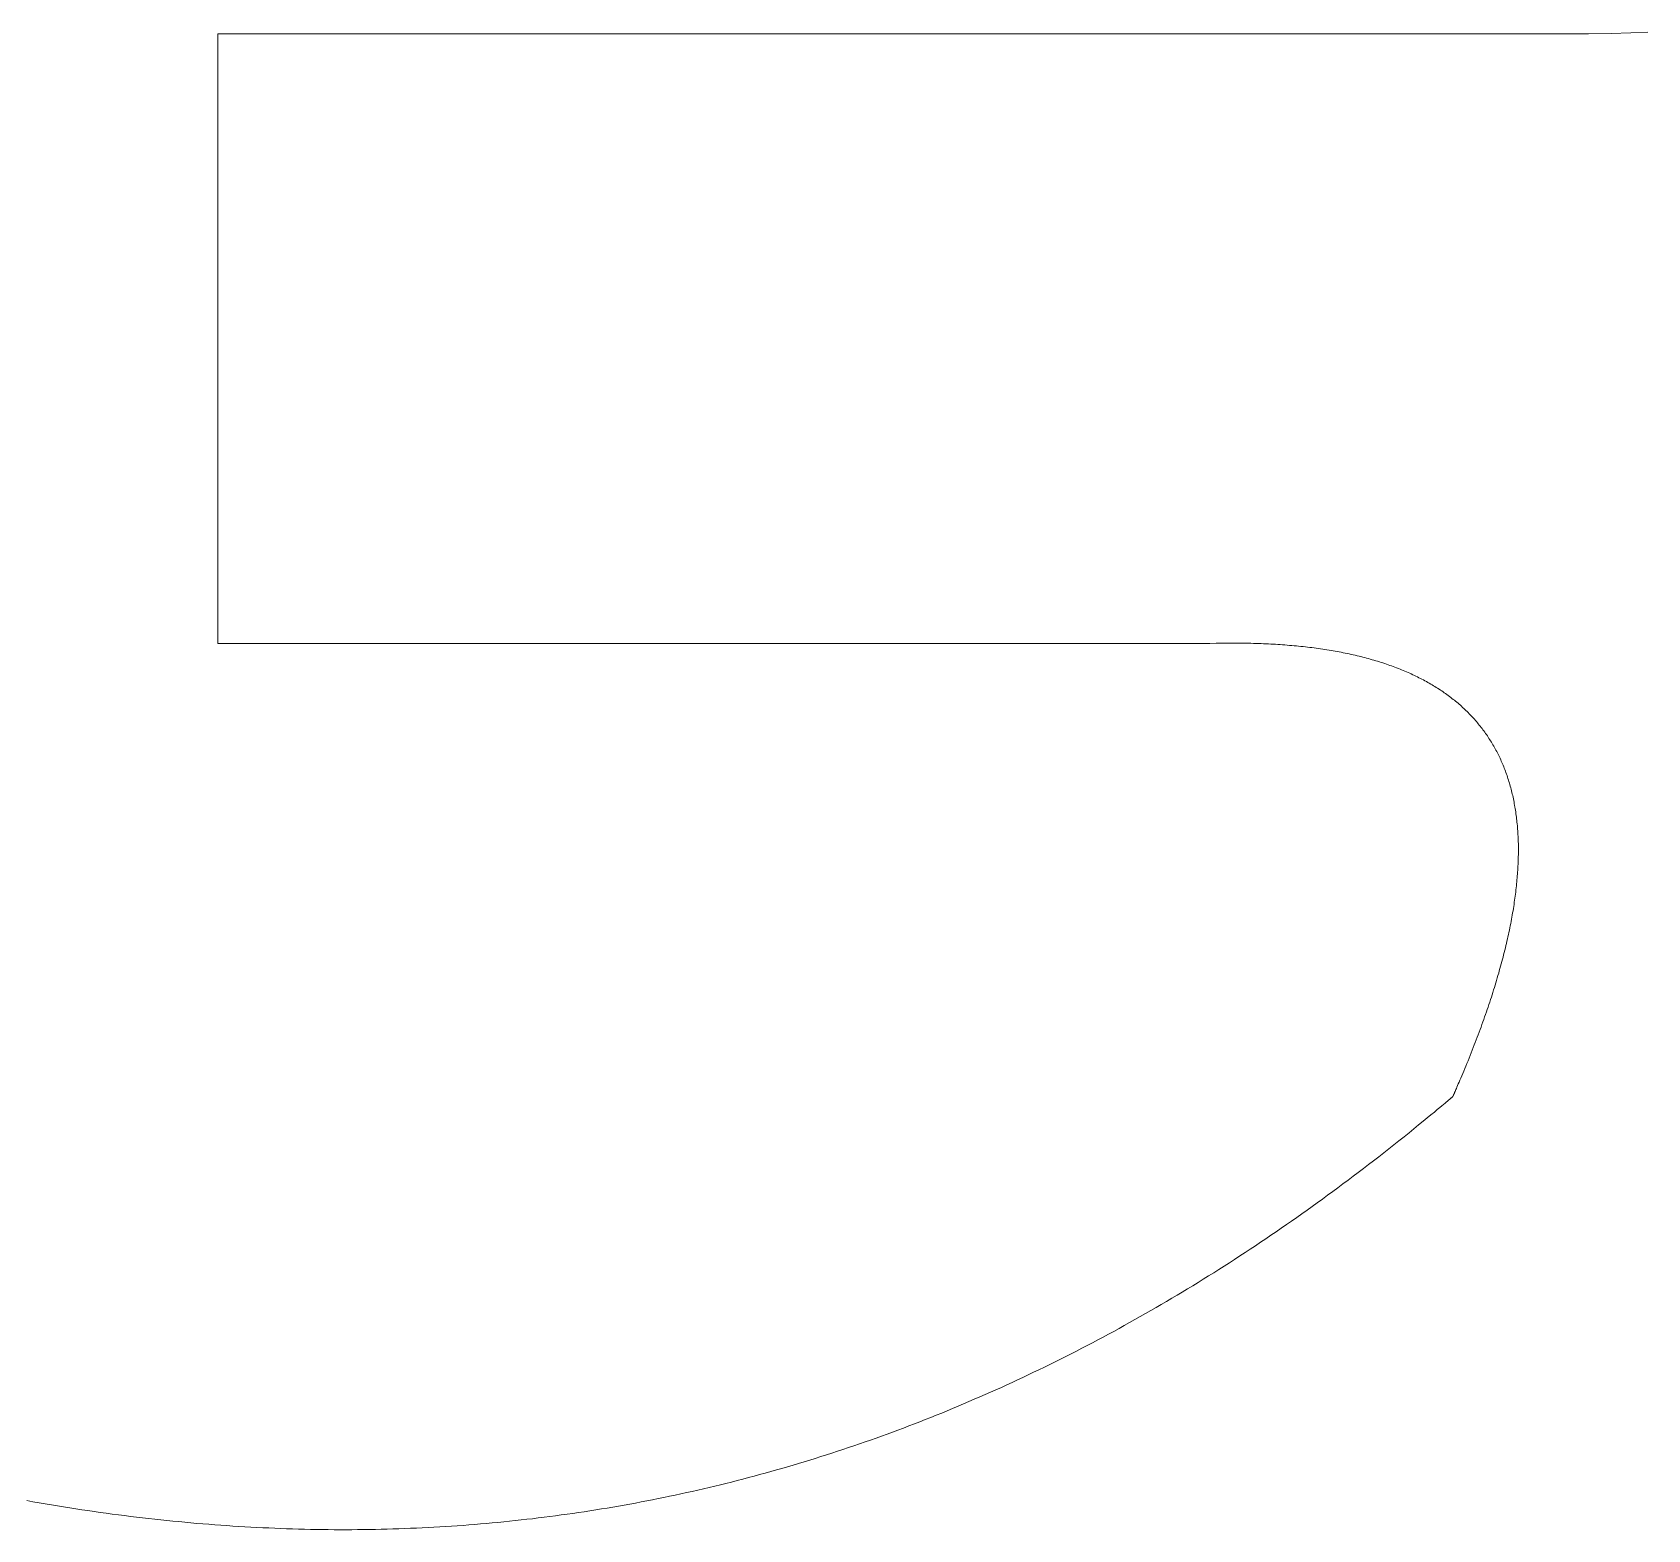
# Model space of a CAD drawing. Header units: inches. Extents: x -9.9 to 9.9, y -6.5 to 6.6.
# Drawn here: x -5.3588 to -5.0605, y -4.8721 to -4.5957 of the extents above; entities that cross this region are included whole.
import ezdxf

# ---------------------------------------------------------------- set-up
doc = ezdxf.new("R2010")
doc.units = ezdxf.units.IN
doc.header["$MEASUREMENT"] = 0
doc.layers.add('Layer 1', color=7, linetype='Continuous')

msp = doc.modelspace()

# ---------------------------------------------------------------- linework, layer by layer
at = {"layer": 'Layer 1', "color": 1, "lineweight": 9}
for points in [[(-5.07145, -4.59596), (-5.07149, -4.59596), (-5.07154, -4.59596), (-5.07159, -4.59596), (-5.07164, -4.59596), (-5.07169, -4.59596), (-5.07175, -4.59596), (-5.07181, -4.59596), (-5.07187, -4.59596), (-5.07193, -4.59596), (-5.07199, -4.59596), (-5.07206, -4.59596), (-5.07212, -4.59596), (-5.07219, -4.59596), (-5.07225, -4.59596), (-5.07233, -4.59596), (-5.0724, -4.59596), (-5.07248, -4.59596), (-5.07256, -4.59596), (-5.07264, -4.59596), (-5.07273, -4.59596), (-5.07281, -4.59596), (-5.07291, -4.59596), (-5.073, -4.59596), (-5.0731, -4.59596), (-5.0732, -4.59596), (-5.0733, -4.59596), (-5.07341, -4.59596), (-5.07352, -4.59596), (-5.07363, -4.59596), (-5.07375, -4.59596), (-5.07387, -4.59596), (-5.07399, -4.59596), (-5.07411, -4.59596), (-5.07424, -4.59596), (-5.07437, -4.59596), (-5.0745, -4.59596), (-5.07464, -4.59596), (-5.07477, -4.59596), (-5.07491, -4.59596), (-5.07506, -4.59596), (-5.07521, -4.59596), (-5.07536, -4.59596), (-5.07551, -4.59596), (-5.07566, -4.59596), (-5.07582, -4.59596), (-5.07598, -4.59596), (-5.07614, -4.59596), (-5.07631, -4.59596), (-5.07648, -4.59596), (-5.07665, -4.59596), (-5.07682, -4.59596), (-5.077, -4.59596), (-5.07718, -4.59596), (-5.07736, -4.59596), (-5.07755, -4.59596), (-5.07774, -4.59596), (-5.07793, -4.59596), (-5.07812, -4.59596), (-5.07831, -4.59596), (-5.07851, -4.59596), (-5.07871, -4.59596), (-5.07892, -4.59596), (-5.07912, -4.59596), (-5.07933, -4.59596), (-5.07954, -4.59596), (-5.07976, -4.59596), (-5.07997, -4.59596), (-5.08019, -4.59596), (-5.08041, -4.59596), (-5.08064, -4.59596), (-5.08086, -4.59596), (-5.08109, -4.59596), (-5.08132, -4.59596), (-5.08156, -4.59596), (-5.08179, -4.59596), (-5.08203, -4.59596), (-5.08227, -4.59596), (-5.08252, -4.59596), (-5.08276, -4.59596), (-5.08301, -4.59596), (-5.08326, -4.59596), (-5.08351, -4.59596), (-5.08377, -4.59596), (-5.08403, -4.59596), (-5.08429, -4.59596), (-5.08455, -4.59596), (-5.08482, -4.59596), (-5.08508, -4.59596), (-5.08535, -4.59596), (-5.08563, -4.59596), (-5.0859, -4.59596), (-5.08618, -4.59596), (-5.08646, -4.59596), (-5.08674, -4.59596), (-5.08702, -4.59596), (-5.08731, -4.59596), (-5.0876, -4.59596), (-5.08789, -4.59596), (-5.08818, -4.59596), (-5.08847, -4.59596), (-5.08877, -4.59596), (-5.08907, -4.59596), (-5.08937, -4.59596), (-5.08968, -4.59596), (-5.08998, -4.59596), (-5.09029, -4.59596), (-5.0906, -4.59596), (-5.09091, -4.59596), (-5.09123, -4.59596), (-5.09155, -4.59596), (-5.09186, -4.59596), (-5.09219, -4.59596), (-5.09251, -4.59596), (-5.09283, -4.59596), (-5.09316, -4.59596), (-5.09349, -4.59596), (-5.09382, -4.59596), (-5.09416, -4.59596), (-5.09449, -4.59596), (-5.09483, -4.59596), (-5.09517, -4.59596), (-5.09551, -4.59596), (-5.09586, -4.59596), (-5.0962, -4.59596), (-5.09655, -4.59596), (-5.0969, -4.59596), (-5.09725, -4.59596), (-5.0976, -4.59596), (-5.09796, -4.59596), (-5.09832, -4.59596), (-5.09868, -4.59596), (-5.09904, -4.59596), (-5.0994, -4.59596), (-5.09977, -4.59596), (-5.10014, -4.59596), (-5.1005, -4.59596), (-5.10088, -4.59596), (-5.10125, -4.59596), (-5.10162, -4.59596), (-5.102, -4.59596), (-5.10238, -4.59596), (-5.10276, -4.59596), (-5.10314, -4.59596), (-5.10352, -4.59596), (-5.10391, -4.59596), (-5.1043, -4.59596), (-5.10469, -4.59596), (-5.10508, -4.59596), (-5.10547, -4.59596), (-5.10587, -4.59596), (-5.10626, -4.59596), (-5.10666, -4.59596), (-5.10706, -4.59596), (-5.10746, -4.59596), (-5.10787, -4.59596), (-5.10827, -4.59596), (-5.10868, -4.59596), (-5.10909, -4.59596), (-5.1095, -4.59596), (-5.10991, -4.59596), (-5.11032, -4.59596), (-5.11074, -4.59596), (-5.11115, -4.59596), (-5.11157, -4.59596), (-5.11199, -4.59596), (-5.11241, -4.59596), (-5.11284, -4.59596), (-5.11326, -4.59596), (-5.11369, -4.59596), (-5.11412, -4.59596), (-5.11454, -4.59596), (-5.11498, -4.59596), (-5.11541, -4.59596), (-5.11584, -4.59596), (-5.11628, -4.59596), (-5.11672, -4.59596), (-5.11715, -4.59596), (-5.11759, -4.59596), (-5.11804, -4.59596), (-5.11848, -4.59596), (-5.11892, -4.59596), (-5.11937, -4.59596), (-5.11982, -4.59596), (-5.12027, -4.59596), (-5.12072, -4.59596), (-5.12117, -4.59596), (-5.12162, -4.59596), (-5.12207, -4.59596), (-5.12253, -4.59596), (-5.12299, -4.59596), (-5.12345, -4.59596), (-5.12391, -4.59596), (-5.12437, -4.59596), (-5.12483, -4.59596), (-5.12529, -4.59596), (-5.12576, -4.59596), (-5.12623, -4.59596), (-5.12669, -4.59596), (-5.12716, -4.59596), (-5.12763, -4.59596), (-5.12811, -4.59596), (-5.12858, -4.59596), (-5.12905, -4.59596), (-5.12953, -4.59596), (-5.13001, -4.59596), (-5.13048, -4.59596), (-5.13096, -4.59596), (-5.13144, -4.59596), (-5.13193, -4.59596), (-5.13241, -4.59596), (-5.13289, -4.59596), (-5.13338, -4.59596), (-5.13386, -4.59596), (-5.13435, -4.59596), (-5.13484, -4.59596), (-5.13533, -4.59596), (-5.13582, -4.59596), (-5.13631, -4.59596), (-5.13681, -4.59596), (-5.1373, -4.59596), (-5.13779, -4.59596), (-5.13829, -4.59596), (-5.13879, -4.59596), (-5.13929, -4.59596), (-5.13979, -4.59596), (-5.14029, -4.59596), (-5.14079, -4.59596), (-5.14129, -4.59596), (-5.14179, -4.59596), (-5.1423, -4.59596), (-5.1428, -4.59596), (-5.14331, -4.59596), (-5.14382, -4.59596), (-5.14433, -4.59596), (-5.14484, -4.59596), (-5.14535, -4.59596), (-5.14586, -4.59596), (-5.14637, -4.59596), (-5.14688, -4.59596), (-5.1474, -4.59596), (-5.14791, -4.59596), (-5.14844, -4.59596), (-5.14898, -4.59596), (-5.14955, -4.59596), (-5.15015, -4.59596), (-5.1508, -4.59596), (-5.15149, -4.59596), (-5.15225, -4.59596), (-5.15307, -4.59596), (-5.15394, -4.59596), (-5.15487, -4.59596), (-5.15584, -4.59596), (-5.15685, -4.59596), (-5.15788, -4.59596), (-5.15894, -4.59596), (-5.16, -4.59596), (-5.16107, -4.59596), (-5.16214, -4.59596), (-5.16321, -4.59596), (-5.16428, -4.59596), (-5.16536, -4.59596), (-5.16644, -4.59596), (-5.16752, -4.59596), (-5.1686, -4.59596), (-5.16969, -4.59596), (-5.17077, -4.59596), (-5.17186, -4.59596), (-5.17295, -4.59596), (-5.17405, -4.59596), (-5.17514, -4.59596), (-5.17624, -4.59596), (-5.17733, -4.59596), (-5.17844, -4.59596), (-5.17956, -4.59596), (-5.18071, -4.59596), (-5.18192, -4.59596), (-5.1832, -4.59596), (-5.18457, -4.59596), (-5.18604, -4.59596), (-5.18764, -4.59596), (-5.18937, -4.59596), (-5.1912, -4.59596), (-5.1931, -4.59596), (-5.19504, -4.59596), (-5.19698, -4.59596), (-5.19888, -4.59596), (-5.20071, -4.59596), (-5.20244, -4.59596), (-5.20404, -4.59596), (-5.20552, -4.59596), (-5.20689, -4.59596), (-5.20818, -4.59596), (-5.20939, -4.59596), (-5.21055, -4.59596), (-5.21168, -4.59596), (-5.21279, -4.59596), (-5.21389, -4.59596), (-5.21499, -4.59596), (-5.2161, -4.59596), (-5.2172, -4.59596), (-5.2183, -4.59596), (-5.21939, -4.59596), (-5.22049, -4.59596), (-5.22158, -4.59596), (-5.22268, -4.59596), (-5.22377, -4.59596), (-5.22486, -4.59596), (-5.22595, -4.59596), (-5.22703, -4.59596), (-5.22812, -4.59596), (-5.2292, -4.59596), (-5.23028, -4.59596), (-5.23136, -4.59596), (-5.23243, -4.59596), (-5.2335, -4.59596), (-5.23457, -4.59596), (-5.23564, -4.59596), (-5.23671, -4.59596), (-5.23777, -4.59596), (-5.23883, -4.59596), (-5.23988, -4.59596), (-5.24093, -4.59596), (-5.24195, -4.59596), (-5.24295, -4.59596), (-5.24392, -4.59596), (-5.24484, -4.59596), (-5.24571, -4.59596), (-5.24652, -4.59596), (-5.24727, -4.59596), (-5.24796, -4.59596), (-5.2486, -4.59596), (-5.2492, -4.59596), (-5.24976, -4.59596), (-5.2503, -4.59596), (-5.25082, -4.59596), (-5.25133, -4.59596), (-5.25184, -4.59596), (-5.25235, -4.59596), (-5.25285, -4.59596), (-5.25336, -4.59596), (-5.25387, -4.59596), (-5.25437, -4.59596), (-5.25487, -4.59596), (-5.25538, -4.59596), (-5.25588, -4.59596), (-5.25638, -4.59596), (-5.25688, -4.59596), (-5.25737, -4.59596), (-5.25787, -4.59596), (-5.25837, -4.59596), (-5.25886, -4.59596), (-5.25936, -4.59596), (-5.25985, -4.59596), (-5.26034, -4.59596), (-5.26083, -4.59596), (-5.26132, -4.59596), (-5.26181, -4.59596), (-5.26229, -4.59596), (-5.26278, -4.59596), (-5.26327, -4.59596), (-5.26375, -4.59596), (-5.26423, -4.59596), (-5.26471, -4.59596), (-5.26519, -4.59596), (-5.26567, -4.59596), (-5.26615, -4.59596), (-5.26663, -4.59596), (-5.2671, -4.59596), (-5.26757, -4.59596), (-5.26805, -4.59596), (-5.26852, -4.59596), (-5.26899, -4.59596), (-5.26946, -4.59596), (-5.26992, -4.59596), (-5.27039, -4.59596), (-5.27086, -4.59596), (-5.27132, -4.59596), (-5.27178, -4.59596), (-5.27224, -4.59596), (-5.2727, -4.59596), (-5.27316, -4.59596), (-5.27362, -4.59596), (-5.27407, -4.59596), (-5.27453, -4.59596), (-5.27498, -4.59596), (-5.27543, -4.59596), (-5.27588, -4.59596), (-5.27633, -4.59596), (-5.27678, -4.59596), (-5.27722, -4.59596), (-5.27767, -4.59596), (-5.27811, -4.59596), (-5.27855, -4.59596), (-5.27899, -4.59596), (-5.27943, -4.59596), (-5.27986, -4.59596), (-5.2803, -4.59596), (-5.28073, -4.59596), (-5.28116, -4.59596), (-5.28159, -4.59596), (-5.28202, -4.59596), (-5.28245, -4.59596), (-5.28288, -4.59596), (-5.2833, -4.59596), (-5.28372, -4.59596), (-5.28414, -4.59596), (-5.28456, -4.59596), (-5.28498, -4.59596), (-5.2854, -4.59596), (-5.28581, -4.59596), (-5.28623, -4.59596), (-5.28664, -4.59596), (-5.28705, -4.59596), (-5.28745, -4.59596), (-5.28786, -4.59596), (-5.28826, -4.59596), (-5.28867, -4.59596), (-5.28907, -4.59596), (-5.28947, -4.59596), (-5.28987, -4.59596), (-5.29026, -4.59596), (-5.29066, -4.59596), (-5.29105, -4.59596), (-5.29144, -4.59596), (-5.29183, -4.59596), (-5.29221, -4.59596), (-5.2926, -4.59596), (-5.29298, -4.59596), (-5.29336, -4.59596), (-5.29374, -4.59596), (-5.29412, -4.59596), (-5.2945, -4.59596), (-5.29487, -4.59596), (-5.29524, -4.59596), (-5.29561, -4.59596), (-5.29598, -4.59596), (-5.29635, -4.59596), (-5.29671, -4.59596), (-5.29708, -4.59596), (-5.29744, -4.59596), (-5.2978, -4.59596), (-5.29815, -4.59596), (-5.29851, -4.59596), (-5.29886, -4.59596), (-5.29921, -4.59596), (-5.29956, -4.59596), (-5.29991, -4.59596), (-5.30026, -4.59596), (-5.3006, -4.59596), (-5.30094, -4.59596), (-5.30128, -4.59596), (-5.30162, -4.59596), (-5.30195, -4.59596), (-5.30228, -4.59596), (-5.30262, -4.59596), (-5.30294, -4.59596), (-5.30327, -4.59596), (-5.3036, -4.59596), (-5.30392, -4.59596), (-5.30424, -4.59596), (-5.30456, -4.59596), (-5.30487, -4.59596), (-5.30519, -4.59596), (-5.3055, -4.59596), (-5.30581, -4.59596), (-5.30612, -4.59596), (-5.30642, -4.59596), (-5.30672, -4.59596), (-5.30703, -4.59596), (-5.30732, -4.59596), (-5.30762, -4.59596), (-5.30791, -4.59596), (-5.30821, -4.59596), (-5.3085, -4.59596), (-5.30878, -4.59596), (-5.30907, -4.59596), (-5.30935, -4.59596), (-5.30963, -4.59596), (-5.30991, -4.59596), (-5.31019, -4.59596), (-5.31046, -4.59596), (-5.31073, -4.59596), (-5.311, -4.59596), (-5.31127, -4.59596), (-5.31153, -4.59596), (-5.3118, -4.59596), (-5.31205, -4.59596), (-5.31231, -4.59596), (-5.31257, -4.59596), (-5.31282, -4.59596), (-5.31307, -4.59596), (-5.31332, -4.59596), (-5.31356, -4.59596), (-5.31381, -4.59596), (-5.31405, -4.59596), (-5.31428, -4.59596), (-5.31452, -4.59596), (-5.31475, -4.59596), (-5.31498, -4.59596), (-5.31521, -4.59596), (-5.31544, -4.59596), (-5.31566, -4.59596), (-5.31588, -4.59596), (-5.3161, -4.59596), (-5.31631, -4.59596), (-5.31652, -4.59596), (-5.31674, -4.59596), (-5.31694, -4.59596), (-5.31715, -4.59596), (-5.31735, -4.59596), (-5.31755, -4.59596), (-5.31775, -4.59596), (-5.31794, -4.59596), (-5.31813, -4.59596), (-5.31832, -4.59596), (-5.31851, -4.59596), (-5.31869, -4.59596), (-5.31888, -4.59596), (-5.31905, -4.59596), (-5.31923, -4.59596), (-5.3194, -4.59596), (-5.31957, -4.59596), (-5.31974, -4.59596), (-5.31991, -4.59596), (-5.32007, -4.59596), (-5.32023, -4.59596), (-5.32039, -4.59596), (-5.32054, -4.59596), (-5.32069, -4.59596), (-5.32084, -4.59596), (-5.32099, -4.59596), (-5.32113, -4.59596), (-5.32127, -4.59596), (-5.32141, -4.59596), (-5.32154, -4.59596), (-5.32167, -4.59596), (-5.3218, -4.59596), (-5.32193, -4.59596), (-5.32205, -4.59596), (-5.32217, -4.59596), (-5.32229, -4.59596), (-5.3224, -4.59596), (-5.32251, -4.59596), (-5.32262, -4.59596), (-5.32273, -4.59596), (-5.32283, -4.59596), (-5.32293, -4.59596), (-5.32303, -4.59596), (-5.32312, -4.59596), (-5.32321, -4.59596), (-5.3233, -4.59596), (-5.32338, -4.59596), (-5.32347, -4.59596), (-5.32355, -4.59596), (-5.32362, -4.59596), (-5.32369, -4.59596), (-5.32376, -4.59596), (-5.32383, -4.59596), (-5.32389, -4.59596), (-5.32395, -4.59596), (-5.32401, -4.59596), (-5.32407, -4.59596), (-5.32412, -4.59596), (-5.32417, -4.59596), (-5.32421, -4.59596), (-5.32425, -4.59596), (-5.32429, -4.59596), (-5.32433, -4.59596), (-5.32436, -4.59596), (-5.32439, -4.59596), (-5.32442, -4.59596), (-5.32444, -4.59596), (-5.32446, -4.59596), (-5.32448, -4.59596), (-5.32449, -4.59596), (-5.32451, -4.59596), (-5.32452, -4.59596), (-5.32452, -4.59596), (-5.32453, -4.59597), (-5.32454, -4.59597), (-5.32454, -4.59597), (-5.32454, -4.59598), (-5.32454, -4.59599), (-5.32454, -4.59599), (-5.32454, -4.596), (-5.32454, -4.59601), (-5.32454, -4.59602), (-5.32454, -4.59604), (-5.32454, -4.59605), (-5.32454, -4.59607), (-5.32454, -4.59608), (-5.32454, -4.5961), (-5.32454, -4.59612), (-5.32454, -4.59614), (-5.32454, -4.59616), (-5.32454, -4.59619), (-5.32454, -4.59621), (-5.32454, -4.59624), (-5.32454, -4.59627), (-5.32454, -4.5963), (-5.32454, -4.59633), (-5.32454, -4.59636), (-5.32454, -4.59639), (-5.32454, -4.59643), (-5.32454, -4.59646), (-5.32454, -4.5965), (-5.32454, -4.59654), (-5.32454, -4.59658), (-5.32454, -4.59662), (-5.32454, -4.59666), (-5.32454, -4.59671), (-5.32454, -4.59675), (-5.32454, -4.5968), (-5.32454, -4.59685), (-5.32454, -4.59689), (-5.32454, -4.59695), (-5.32454, -4.597), (-5.32454, -4.59705), (-5.32454, -4.5971), (-5.32454, -4.59716), (-5.32454, -4.59722), (-5.32454, -4.59727), (-5.32454, -4.59733), (-5.32454, -4.59739), (-5.32454, -4.59746), (-5.32454, -4.59752), (-5.32454, -4.59758), (-5.32454, -4.59765), (-5.32454, -4.59772), (-5.32454, -4.59779), (-5.32454, -4.59785), (-5.32454, -4.59793), (-5.32454, -4.598), (-5.32454, -4.59807), (-5.32454, -4.59814), (-5.32454, -4.59822), (-5.32454, -4.5983), (-5.32454, -4.59837), (-5.32454, -4.59845), (-5.32454, -4.59853), (-5.32454, -4.59862), (-5.32454, -4.5987), (-5.32454, -4.59878), (-5.32454, -4.59887), (-5.32454, -4.59895), (-5.32454, -4.59904), (-5.32454, -4.59913), (-5.32454, -4.59922), (-5.32454, -4.59931), (-5.32454, -4.5994), (-5.32454, -4.59949), (-5.32454, -4.59959), (-5.32454, -4.59968), (-5.32454, -4.59978), (-5.32454, -4.59988), (-5.32454, -4.59998), (-5.32454, -4.60008), (-5.32454, -4.60018), (-5.32454, -4.60028), (-5.32454, -4.60038), (-5.32454, -4.60049), (-5.32454, -4.60059), (-5.32454, -4.6007), (-5.32454, -4.60081), (-5.32454, -4.60092), (-5.32454, -4.60103), (-5.32454, -4.60114), (-5.32454, -4.60125), (-5.32454, -4.60136), (-5.32454, -4.60148), (-5.32454, -4.60159), (-5.32454, -4.60171), (-5.32454, -4.60182), (-5.32454, -4.60194), (-5.32454, -4.60206), (-5.32454, -4.60218), (-5.32454, -4.6023), (-5.32454, -4.60243), (-5.32454, -4.60255), (-5.32454, -4.60267), (-5.32454, -4.6028), (-5.32454, -4.60293), (-5.32454, -4.60305), (-5.32454, -4.60318), (-5.32454, -4.60331), (-5.32454, -4.60344), (-5.32454, -4.60357), (-5.32454, -4.60371), (-5.32454, -4.60384), (-5.32454, -4.60397), (-5.32454, -4.60411), (-5.32454, -4.60425), (-5.32454, -4.60438), (-5.32454, -4.60452), (-5.32454, -4.60466), (-5.32454, -4.6048), (-5.32454, -4.60494), (-5.32454, -4.60509), (-5.32454, -4.60523), (-5.32454, -4.60537), (-5.32454, -4.60552), (-5.32454, -4.60566), (-5.32454, -4.60581), (-5.32454, -4.60596), (-5.32454, -4.60611), (-5.32454, -4.60626), (-5.32454, -4.60642), (-5.32454, -4.60659), (-5.32454, -4.60677), (-5.32454, -4.60696), (-5.32454, -4.60717), (-5.32454, -4.60739), (-5.32454, -4.60764), (-5.32454, -4.60791), (-5.32454, -4.6082), (-5.32454, -4.6085), (-5.32454, -4.60881), (-5.32454, -4.60913), (-5.32454, -4.60946), (-5.32454, -4.6098), (-5.32454, -4.61014), (-5.32454, -4.61048), (-5.32454, -4.61083), (-5.32454, -4.61117), (-5.32454, -4.61153), (-5.32454, -4.61188), (-5.32454, -4.61224), (-5.32454, -4.6126), (-5.32454, -4.61297), (-5.32454, -4.61333), (-5.32454, -4.6137), (-5.32454, -4.61408), (-5.32454, -4.61445), (-5.32454, -4.61483), (-5.32454, -4.61521), (-5.32454, -4.6156), (-5.32454, -4.61598), (-5.32454, -4.61637), (-5.32454, -4.61677), (-5.32454, -4.61716), (-5.32454, -4.61756), (-5.32454, -4.61796), (-5.32454, -4.61836), (-5.32454, -4.61877), (-5.32454, -4.61917), (-5.32454, -4.61958), (-5.32454, -4.62), (-5.32454, -4.62041), (-5.32454, -4.62083), (-5.32454, -4.62125), (-5.32454, -4.62167), (-5.32454, -4.62209), (-5.32454, -4.62252), (-5.32454, -4.62295), (-5.32454, -4.62338), (-5.32454, -4.62381), (-5.32454, -4.62424), (-5.32454, -4.62468), (-5.32454, -4.62512), (-5.32454, -4.62556), (-5.32454, -4.626), (-5.32454, -4.62644), (-5.32454, -4.62689), (-5.32454, -4.62734), (-5.32454, -4.62779), (-5.32454, -4.62824), (-5.32454, -4.62869), (-5.32454, -4.62914), (-5.32454, -4.6296), (-5.32454, -4.63006), (-5.32454, -4.63052), (-5.32454, -4.63098), (-5.32454, -4.63144), (-5.32454, -4.6319), (-5.32454, -4.63237), (-5.32454, -4.63284), (-5.32454, -4.63331), (-5.32454, -4.63378), (-5.32454, -4.63428), (-5.32454, -4.6348), (-5.32454, -4.63535), (-5.32454, -4.63594), (-5.32454, -4.63657), (-5.32454, -4.63726), (-5.32454, -4.63802), (-5.32454, -4.63882), (-5.32454, -4.63967), (-5.32454, -4.64057), (-5.32454, -4.64149), (-5.32454, -4.64244), (-5.32454, -4.6434), (-5.32454, -4.64438), (-5.32454, -4.64536), (-5.32454, -4.64634), (-5.32454, -4.64732), (-5.32454, -4.64831), (-5.32454, -4.64929), (-5.32454, -4.65028), (-5.32454, -4.65126), (-5.32454, -4.65225), (-5.32454, -4.65324), (-5.32454, -4.65422), (-5.32454, -4.65521), (-5.32454, -4.65619), (-5.32454, -4.65718), (-5.32454, -4.65816), (-5.32454, -4.65914), (-5.32454, -4.66012), (-5.32454, -4.66109), (-5.32454, -4.66206), (-5.32454, -4.66301), (-5.32454, -4.66393), (-5.32454, -4.66482), (-5.32454, -4.66568), (-5.32454, -4.66648), (-5.32454, -4.66723), (-5.32454, -4.66792), (-5.32454, -4.66856), (-5.32454, -4.66915), (-5.32454, -4.6697), (-5.32454, -4.67022), (-5.32454, -4.67071), (-5.32454, -4.67119), (-5.32454, -4.67166), (-5.32454, -4.67213), (-5.32454, -4.67259), (-5.32454, -4.67306), (-5.32454, -4.67352), (-5.32454, -4.67398), (-5.32454, -4.67444), (-5.32454, -4.6749), (-5.32454, -4.67535), (-5.32454, -4.67581), (-5.32454, -4.67626), (-5.32454, -4.67671), (-5.32454, -4.67716), (-5.32454, -4.67761), (-5.32454, -4.67805), (-5.32454, -4.6785), (-5.32454, -4.67894), (-5.32454, -4.67938), (-5.32454, -4.67982), (-5.32454, -4.68025), (-5.32454, -4.68069), (-5.32454, -4.68112), (-5.32454, -4.68155), (-5.32454, -4.68198), (-5.32454, -4.68241), (-5.32454, -4.68283), (-5.32454, -4.68325), (-5.32454, -4.68367), (-5.32454, -4.68409), (-5.32454, -4.6845), (-5.32454, -4.68491), (-5.32454, -4.68532), (-5.32454, -4.68573), (-5.32454, -4.68614), (-5.32454, -4.68654), (-5.32454, -4.68694), (-5.32454, -4.68734), (-5.32454, -4.68773), (-5.32454, -4.68812), (-5.32454, -4.68851), (-5.32454, -4.6889), (-5.32454, -4.68928), (-5.32454, -4.68967), (-5.32454, -4.69005), (-5.32454, -4.69042), (-5.32454, -4.69079), (-5.32454, -4.69116), (-5.32454, -4.69153), (-5.32454, -4.6919), (-5.32454, -4.69226), (-5.32454, -4.69262), (-5.32454, -4.69297), (-5.32454, -4.69332), (-5.32454, -4.69367), (-5.32454, -4.69402), (-5.32454, -4.69436), (-5.32454, -4.6947), (-5.32454, -4.69504), (-5.32454, -4.69537), (-5.32454, -4.69569), (-5.32454, -4.696), (-5.32454, -4.6963), (-5.32454, -4.69659), (-5.32454, -4.69685), (-5.32454, -4.6971), (-5.32454, -4.69733), (-5.32454, -4.69754), (-5.32454, -4.69773), (-5.32454, -4.69791), (-5.32454, -4.69808), (-5.32454, -4.69824), (-5.32454, -4.69839), (-5.32454, -4.69854), (-5.32454, -4.69869), (-5.32454, -4.69883), (-5.32454, -4.69898), (-5.32454, -4.69912), (-5.32454, -4.69927), (-5.32454, -4.69941), (-5.32454, -4.69955), (-5.32454, -4.6997), (-5.32454, -4.69984), (-5.32454, -4.69998), (-5.32454, -4.70011), (-5.32454, -4.70025), (-5.32454, -4.70039), (-5.32454, -4.70052), (-5.32454, -4.70066), (-5.32454, -4.70079), (-5.32454, -4.70092), (-5.32454, -4.70106), (-5.32454, -4.70119), (-5.32454, -4.70132), (-5.32454, -4.70144), (-5.32454, -4.70157), (-5.32454, -4.7017), (-5.32454, -4.70182), (-5.32454, -4.70195), (-5.32454, -4.70207), (-5.32454, -4.70219), (-5.32454, -4.70232), (-5.32454, -4.70244), (-5.32454, -4.70256), (-5.32454, -4.70267), (-5.32454, -4.70279), (-5.32454, -4.70291), (-5.32454, -4.70302), (-5.32454, -4.70314), (-5.32454, -4.70325), (-5.32454, -4.70336), (-5.32454, -4.70347), (-5.32454, -4.70358), (-5.32454, -4.70369), (-5.32454, -4.7038), (-5.32454, -4.7039), (-5.32454, -4.70401), (-5.32454, -4.70411), (-5.32454, -4.70422), (-5.32454, -4.70432), (-5.32454, -4.70442), (-5.32454, -4.70452), (-5.32454, -4.70462), (-5.32454, -4.70472), (-5.32454, -4.70481), (-5.32454, -4.70491), (-5.32454, -4.705), (-5.32454, -4.7051), (-5.32454, -4.70519), (-5.32454, -4.70528), (-5.32454, -4.70537), (-5.32454, -4.70546), (-5.32454, -4.70555), (-5.32454, -4.70563), (-5.32454, -4.70572), (-5.32454, -4.7058), (-5.32454, -4.70588), (-5.32454, -4.70596), (-5.32454, -4.70604), (-5.32454, -4.70612), (-5.32454, -4.7062), (-5.32454, -4.70628), (-5.32454, -4.70635), (-5.32454, -4.70643), (-5.32454, -4.7065), (-5.32454, -4.70657), (-5.32454, -4.70664), (-5.32454, -4.70671), (-5.32454, -4.70678), (-5.32454, -4.70685), (-5.32454, -4.70691), (-5.32454, -4.70698), (-5.32454, -4.70704), (-5.32454, -4.7071), (-5.32454, -4.70716), (-5.32454, -4.70722), (-5.32454, -4.70728), (-5.32454, -4.70734), (-5.32454, -4.70739), (-5.32454, -4.70745), (-5.32454, -4.7075), (-5.32454, -4.70755), (-5.32454, -4.7076), (-5.32454, -4.70765), (-5.32454, -4.7077), (-5.32454, -4.70775), (-5.32454, -4.70779), (-5.32454, -4.70784), (-5.32454, -4.70788), (-5.32454, -4.70792), (-5.32454, -4.70796), (-5.32454, -4.708), (-5.32454, -4.70804), (-5.32454, -4.70807), (-5.32454, -4.70811), (-5.32454, -4.70814), (-5.32454, -4.70817), (-5.32454, -4.7082), (-5.32454, -4.70823), (-5.32454, -4.70826), (-5.32454, -4.70829), (-5.32454, -4.70831), (-5.32454, -4.70833), (-5.32454, -4.70836), (-5.32454, -4.70838), (-5.32454, -4.7084), (-5.32454, -4.70842), (-5.32454, -4.70843), (-5.32454, -4.70845), (-5.32454, -4.70846), (-5.32454, -4.70848), (-5.32454, -4.70849), (-5.32454, -4.7085), (-5.32454, -4.70851), (-5.32454, -4.70851), (-5.32454, -4.70852), (-5.32454, -4.70852), (-5.32454, -4.70853), (-5.32453, -4.70853), (-5.32453, -4.70853), (-5.32452, -4.70854), (-5.32452, -4.70854), (-5.32451, -4.70854), (-5.3245, -4.70854), (-5.32448, -4.70854), (-5.32447, -4.70854), (-5.32445, -4.70854), (-5.32443, -4.70854), (-5.32441, -4.70854), (-5.32439, -4.70854), (-5.32436, -4.70854), (-5.32434, -4.70854), (-5.32431, -4.70854), (-5.32427, -4.70854), (-5.32424, -4.70854), (-5.3242, -4.70854), (-5.32416, -4.70854), (-5.32412, -4.70854), (-5.32408, -4.70854), (-5.32403, -4.70854), (-5.32398, -4.70854), (-5.32393, -4.70854), (-5.32388, -4.70854), (-5.32383, -4.70854), (-5.32377, -4.70854), (-5.32371, -4.70854), (-5.32365, -4.70854), (-5.32359, -4.70854), (-5.32352, -4.70854), (-5.32345, -4.70854), (-5.32338, -4.70854), (-5.32331, -4.70854), (-5.32324, -4.70854), (-5.32316, -4.70854), (-5.32309, -4.70854), (-5.32301, -4.70854), (-5.32292, -4.70854), (-5.32284, -4.70854), (-5.32275, -4.70854), (-5.32266, -4.70854), (-5.32257, -4.70854), (-5.32248, -4.70854), (-5.32239, -4.70854), (-5.32229, -4.70854), (-5.32219, -4.70854), (-5.32209, -4.70854), (-5.32199, -4.70854), (-5.32188, -4.70854), (-5.32178, -4.70854), (-5.32167, -4.70854), (-5.32156, -4.70854), (-5.32144, -4.70854), (-5.32133, -4.70854), (-5.32121, -4.70854), (-5.32109, -4.70854), (-5.32097, -4.70854), (-5.32085, -4.70854), (-5.32073, -4.70854), (-5.3206, -4.70854), (-5.32047, -4.70854), (-5.32034, -4.70854), (-5.32021, -4.70854), (-5.32008, -4.70854), (-5.31994, -4.70854), (-5.3198, -4.70854), (-5.31966, -4.70854), (-5.31952, -4.70854), (-5.31938, -4.70854), (-5.31923, -4.70854), (-5.31908, -4.70854), (-5.31894, -4.70854), (-5.31878, -4.70854), (-5.31863, -4.70854), (-5.31848, -4.70854), (-5.31832, -4.70854), (-5.31816, -4.70854), (-5.318, -4.70854), (-5.31784, -4.70854), (-5.31768, -4.70854), (-5.31751, -4.70854), (-5.31734, -4.70854), (-5.31717, -4.70854), (-5.317, -4.70854), (-5.31683, -4.70854), (-5.31666, -4.70854), (-5.31648, -4.70854), (-5.3163, -4.70854), (-5.31612, -4.70854), (-5.31594, -4.70854), (-5.31576, -4.70854), (-5.31557, -4.70854), (-5.31539, -4.70854), (-5.3152, -4.70854), (-5.31501, -4.70854), (-5.31482, -4.70854), (-5.31462, -4.70854), (-5.31443, -4.70854), (-5.31423, -4.70854), (-5.31403, -4.70854), (-5.31383, -4.70854), (-5.31363, -4.70854), (-5.31343, -4.70854), (-5.31322, -4.70854), (-5.31302, -4.70854), (-5.31281, -4.70854), (-5.3126, -4.70854), (-5.31239, -4.70854), (-5.31218, -4.70854), (-5.31196, -4.70854), (-5.31174, -4.70854), (-5.31153, -4.70854), (-5.31131, -4.70854), (-5.31109, -4.70854), (-5.31086, -4.70854), (-5.31064, -4.70854), (-5.31041, -4.70854), (-5.31019, -4.70854), (-5.30996, -4.70854), (-5.30973, -4.70854), (-5.3095, -4.70854), (-5.30926, -4.70854), (-5.30903, -4.70854), (-5.30879, -4.70854), (-5.30856, -4.70854), (-5.30832, -4.70854), (-5.30808, -4.70854), (-5.30783, -4.70854), (-5.30759, -4.70854), (-5.30735, -4.70854), (-5.3071, -4.70854), (-5.30685, -4.70854), (-5.3066, -4.70854), (-5.30635, -4.70854), (-5.3061, -4.70854), (-5.30584, -4.70854), (-5.30559, -4.70854), (-5.30533, -4.70854), (-5.30508, -4.70854), (-5.30482, -4.70854), (-5.30456, -4.70854), (-5.30429, -4.70854), (-5.30403, -4.70854), (-5.30377, -4.70854), (-5.3035, -4.70854), (-5.30323, -4.70854), (-5.30296, -4.70854), (-5.30269, -4.70854), (-5.30242, -4.70854), (-5.30215, -4.70854), (-5.30187, -4.70854), (-5.3016, -4.70854), (-5.30132, -4.70854), (-5.30104, -4.70854), (-5.30077, -4.70854), (-5.30048, -4.70854), (-5.3002, -4.70854), (-5.29992, -4.70854), (-5.29964, -4.70854), (-5.29935, -4.70854), (-5.29906, -4.70854), (-5.29877, -4.70854), (-5.29849, -4.70854), (-5.29819, -4.70854), (-5.2979, -4.70854), (-5.29761, -4.70854), (-5.29732, -4.70854), (-5.29702, -4.70854), (-5.29672, -4.70854), (-5.29643, -4.70854), (-5.29613, -4.70854), (-5.29583, -4.70854), (-5.29553, -4.70854), (-5.29522, -4.70854), (-5.29492, -4.70854), (-5.29462, -4.70854), (-5.29431, -4.70854), (-5.294, -4.70854), (-5.29369, -4.70854), (-5.29339, -4.70854), (-5.29307, -4.70854), (-5.29276, -4.70854), (-5.29245, -4.70854), (-5.29214, -4.70854), (-5.29182, -4.70854), (-5.29151, -4.70854), (-5.29119, -4.70854), (-5.29087, -4.70854), (-5.29055, -4.70854), (-5.29023, -4.70854), (-5.28991, -4.70854), (-5.28959, -4.70854), (-5.28927, -4.70854), (-5.28894, -4.70854), (-5.28862, -4.70854), (-5.28829, -4.70854), (-5.28796, -4.70854), (-5.28764, -4.70854), (-5.28731, -4.70854), (-5.28698, -4.70854), (-5.28665, -4.70854), (-5.28631, -4.70854), (-5.28598, -4.70854), (-5.28565, -4.70854), (-5.28531, -4.70854), (-5.28498, -4.70854), (-5.28464, -4.70854), (-5.2843, -4.70854), (-5.28396, -4.70854), (-5.28362, -4.70854), (-5.28328, -4.70854), (-5.28294, -4.70854), (-5.28259, -4.70854), (-5.28223, -4.70854), (-5.28185, -4.70854), (-5.28145, -4.70854), (-5.28102, -4.70854), (-5.28056, -4.70854), (-5.28005, -4.70854), (-5.2795, -4.70854), (-5.27892, -4.70854), (-5.27829, -4.70854), (-5.27764, -4.70854), (-5.27696, -4.70854), (-5.27627, -4.70854), (-5.27556, -4.70854), (-5.27484, -4.70854), (-5.27412, -4.70854), (-5.27339, -4.70854), (-5.27266, -4.70854), (-5.27193, -4.70854), (-5.2712, -4.70854), (-5.27047, -4.70854), (-5.26973, -4.70854), (-5.26899, -4.70854), (-5.26824, -4.70854), (-5.2675, -4.70854), (-5.26675, -4.70854), (-5.266, -4.70854), (-5.26525, -4.70854), (-5.26449, -4.70854), (-5.26374, -4.70854), (-5.26298, -4.70854), (-5.26222, -4.70854), (-5.26145, -4.70854), (-5.26069, -4.70854), (-5.25992, -4.70854), (-5.25915, -4.70854), (-5.25838, -4.70854), (-5.25761, -4.70854), (-5.25684, -4.70854), (-5.25606, -4.70854), (-5.25527, -4.70854), (-5.25445, -4.70854), (-5.25359, -4.70854), (-5.25268, -4.70854), (-5.25171, -4.70854), (-5.25066, -4.70854), (-5.24953, -4.70854), (-5.2483, -4.70854), (-5.24698, -4.70854), (-5.24558, -4.70854), (-5.24412, -4.70854), (-5.24261, -4.70854), (-5.24106, -4.70854), (-5.23948, -4.70854), (-5.2379, -4.70854), (-5.23631, -4.70854), (-5.23473, -4.70854), (-5.23317, -4.70854), (-5.23166, -4.70854), (-5.23019, -4.70854), (-5.22878, -4.70854), (-5.22745, -4.70854), (-5.22621, -4.70854), (-5.22506, -4.70854), (-5.22401, -4.70854), (-5.22302, -4.70854), (-5.2221, -4.70854), (-5.22123, -4.70854), (-5.2204, -4.70854), (-5.2196, -4.70854), (-5.21881, -4.70854), (-5.21802, -4.70854), (-5.21723, -4.70854), (-5.21645, -4.70854), (-5.21566, -4.70854), (-5.21488, -4.70854), (-5.21409, -4.70854), (-5.21331, -4.70854), (-5.21253, -4.70854), (-5.21176, -4.70854), (-5.21098, -4.70854), (-5.2102, -4.70854), (-5.20943, -4.70854), (-5.20866, -4.70854), (-5.20789, -4.70854), (-5.20712, -4.70854), (-5.20636, -4.70854), (-5.20559, -4.70854), (-5.20483, -4.70854), (-5.20407, -4.70854), (-5.20331, -4.70854), (-5.20255, -4.70854), (-5.2018, -4.70854), (-5.20105, -4.70854), (-5.2003, -4.70854), (-5.19955, -4.70854), (-5.19881, -4.70854), (-5.19806, -4.70854), (-5.19732, -4.70854), (-5.19659, -4.70854), (-5.19585, -4.70854), (-5.19512, -4.70854), (-5.19439, -4.70854), (-5.19366, -4.70854), (-5.19294, -4.70854), (-5.19222, -4.70854), (-5.1915, -4.70854), (-5.19079, -4.70854), (-5.19008, -4.70854), (-5.18937, -4.70854), (-5.18866, -4.70854), (-5.18796, -4.70854), (-5.18727, -4.70854), (-5.18659, -4.70854), (-5.18593, -4.70854), (-5.18529, -4.70854), (-5.18468, -4.70854), (-5.18411, -4.70854), (-5.18357, -4.70854), (-5.18308, -4.70854), (-5.18263, -4.70854), (-5.18221, -4.70854), (-5.18182, -4.70854), (-5.18145, -4.70854), (-5.1811, -4.70854), (-5.18076, -4.70854), (-5.18043, -4.70854), (-5.1801, -4.70854), (-5.17977, -4.70854), (-5.17944, -4.70854), (-5.17912, -4.70854), (-5.17879, -4.70854), (-5.17846, -4.70854), (-5.17814, -4.70854), (-5.17782, -4.70854), (-5.17749, -4.70854), (-5.17717, -4.70854), (-5.17685, -4.70854), (-5.17653, -4.70854), (-5.17621, -4.70854), (-5.1759, -4.70854), (-5.17558, -4.70854), (-5.17527, -4.70854), (-5.17495, -4.70854), (-5.17464, -4.70854), (-5.17433, -4.70854), (-5.17402, -4.70854), (-5.17371, -4.70854), (-5.1734, -4.70854), (-5.17309, -4.70854), (-5.17278, -4.70854), (-5.17248, -4.70854), (-5.17218, -4.70854), (-5.17187, -4.70854), (-5.17157, -4.70854), (-5.17127, -4.70854), (-5.17097, -4.70854), (-5.17067, -4.70854), (-5.17038, -4.70854), (-5.17008, -4.70854), (-5.16979, -4.70854), (-5.16949, -4.70854), (-5.1692, -4.70854), (-5.16891, -4.70854), (-5.16862, -4.70854), (-5.16833, -4.70854), (-5.16804, -4.70854), (-5.16776, -4.70854), (-5.16747, -4.70854), (-5.16719, -4.70854), (-5.16691, -4.70854), (-5.16663, -4.70854), (-5.16635, -4.70854), (-5.16607, -4.70854), (-5.16579, -4.70854), (-5.16552, -4.70854), (-5.16524, -4.70854), (-5.16497, -4.70854), (-5.1647, -4.70854), (-5.16443, -4.70854), (-5.16416, -4.70854), (-5.16389, -4.70854), (-5.16362, -4.70854), (-5.16336, -4.70854), (-5.16309, -4.70854), (-5.16283, -4.70854), (-5.16257, -4.70854), (-5.16231, -4.70854), (-5.16205, -4.70854), (-5.16179, -4.70854), (-5.16154, -4.70854), (-5.16128, -4.70854), (-5.16103, -4.70854), (-5.16078, -4.70854), (-5.16053, -4.70854), (-5.16028, -4.70854), (-5.16004, -4.70854), (-5.15979, -4.70854), (-5.15955, -4.70854), (-5.1593, -4.70854), (-5.15906, -4.70854), (-5.15882, -4.70854), (-5.15858, -4.70854), (-5.15835, -4.70854), (-5.15811, -4.70854), (-5.15788, -4.70854), (-5.15765, -4.70854), (-5.15742, -4.70854), (-5.15719, -4.70854), (-5.15696, -4.70854), (-5.15673, -4.70854), (-5.15651, -4.70854), (-5.15629, -4.70854), (-5.15606, -4.70854), (-5.15584, -4.70854), (-5.15563, -4.70854), (-5.15541, -4.70854), (-5.15519, -4.70854), (-5.15498, -4.70854), (-5.15477, -4.70854), (-5.15456, -4.70854), (-5.15435, -4.70854), (-5.15414, -4.70854), (-5.15394, -4.70854), (-5.15373, -4.70854), (-5.15353, -4.70854), (-5.15333, -4.70854), (-5.15313, -4.70854), (-5.15293, -4.70854), (-5.15274, -4.70854), (-5.15255, -4.70854), (-5.15235, -4.70854), (-5.15216, -4.70854), (-5.15197, -4.70854), (-5.15179, -4.70854), (-5.1516, -4.70854), (-5.15142, -4.70854), (-5.15124, -4.70854), (-5.15106, -4.70854), (-5.15088, -4.70854), (-5.1507, -4.70854), (-5.15053, -4.70854), (-5.15035, -4.70854), (-5.15018, -4.70854), (-5.15001, -4.70854), (-5.14984, -4.70854), (-5.14968, -4.70854), (-5.14951, -4.70854), (-5.14935, -4.70854), (-5.14919, -4.70854), (-5.14903, -4.70854), (-5.14887, -4.70854), (-5.14872, -4.70854), (-5.14856, -4.70854), (-5.14841, -4.70854), (-5.14826, -4.70854), (-5.14812, -4.70854), (-5.14797, -4.70854), (-5.14783, -4.70854), (-5.14768, -4.70854), (-5.14754, -4.70854), (-5.1474, -4.70854), (-5.14727, -4.70854), (-5.14713, -4.70854), (-5.147, -4.70854), (-5.14687, -4.70854), (-5.14674, -4.70854), (-5.14661, -4.70854), (-5.14649, -4.70854), (-5.14636, -4.70854), (-5.14624, -4.70854), (-5.14612, -4.70854), (-5.14601, -4.70854), (-5.14589, -4.70854), (-5.14578, -4.70854), (-5.14567, -4.70854), (-5.14556, -4.70854), (-5.14545, -4.70854), (-5.14534, -4.70854), (-5.14524, -4.70854), (-5.14514, -4.70854), (-5.14504, -4.70854), (-5.14494, -4.70854), (-5.14485, -4.70854), (-5.14475, -4.70854), (-5.14466, -4.70854), (-5.14457, -4.70854), (-5.14449, -4.70854), (-5.1444, -4.70854), (-5.14432, -4.70854), (-5.14424, -4.70854), (-5.14416, -4.70854), (-5.14408, -4.70854), (-5.14401, -4.70854), (-5.14394, -4.70854), (-5.14387, -4.70854), (-5.1438, -4.70854), (-5.14373, -4.70854), (-5.14367, -4.70854), (-5.14361, -4.70854), (-5.14355, -4.70854), (-5.14349, -4.70854), (-5.14343, -4.70854), (-5.14338, -4.70854), (-5.14333, -4.70854), (-5.14328, -4.70854), (-5.14323, -4.70854), (-5.14319, -4.70854), (-5.14314, -4.70854), (-5.1431, -4.70854), (-5.14305, -4.70854), (-5.14301, -4.70854), (-5.14297, -4.70854), (-5.14293, -4.70854), (-5.14289, -4.70854), (-5.14285, -4.70854), (-5.14282, -4.70854), (-5.14278, -4.70854), (-5.14275, -4.70854)], [(-5.06048, -4.59566), (-5.06364, -4.59579), (-5.06728, -4.59589), (-5.07144, -4.59596)], [(-5.14275, -4.70854), (-5.14138, -4.70851), (-5.14017, -4.70848), (-5.13911, -4.70846), (-5.13819, -4.70845), (-5.13737, -4.70845), (-5.13665, -4.70845), (-5.136, -4.70845), (-5.13539, -4.70845), (-5.13483, -4.70846), (-5.13429, -4.70847), (-5.13377, -4.70848), (-5.13328, -4.70849), (-5.1328, -4.7085), (-5.13234, -4.70852), (-5.13188, -4.70853), (-5.13144, -4.70855), (-5.13099, -4.70857), (-5.13055, -4.70859), (-5.1301, -4.70861), (-5.12966, -4.70864), (-5.12923, -4.70866), (-5.12879, -4.70869), (-5.12836, -4.70872), (-5.12793, -4.70875), (-5.1275, -4.70878), (-5.12707, -4.70881), (-5.12665, -4.70885), (-5.12622, -4.70888), (-5.1258, -4.70892), (-5.12539, -4.70896), (-5.12497, -4.709), (-5.12456, -4.70904), (-5.12414, -4.70909), (-5.12373, -4.70913), (-5.12333, -4.70918), (-5.12292, -4.70923), (-5.12252, -4.70928), (-5.12212, -4.70933), (-5.12172, -4.70938), (-5.12132, -4.70944), (-5.12092, -4.70949), (-5.12053, -4.70955), (-5.12014, -4.70961), (-5.11975, -4.70967), (-5.11936, -4.70973), (-5.11898, -4.7098), (-5.1186, -4.70986), (-5.11822, -4.70993), (-5.11784, -4.71), (-5.11746, -4.71007), (-5.11709, -4.71014), (-5.11672, -4.71021), (-5.11635, -4.71029), (-5.11598, -4.71037), (-5.11562, -4.71044), (-5.11525, -4.71052), (-5.11489, -4.7106), (-5.11453, -4.71069), (-5.11418, -4.71077), (-5.11382, -4.71086), (-5.11347, -4.71094), (-5.11312, -4.71103), (-5.11277, -4.71112), (-5.11242, -4.71121), (-5.11208, -4.71131), (-5.11174, -4.7114), (-5.1114, -4.7115), (-5.11106, -4.7116), (-5.11073, -4.7117), (-5.11039, -4.7118), (-5.11006, -4.7119), (-5.10973, -4.712), (-5.10941, -4.71211), (-5.10908, -4.71222), (-5.10876, -4.71233), (-5.10844, -4.71244), (-5.10812, -4.71255), (-5.1078, -4.71266), (-5.10749, -4.71278), (-5.10718, -4.71289), (-5.10687, -4.71301), (-5.10656, -4.71313), (-5.10625, -4.71325), (-5.10595, -4.71337), (-5.10565, -4.7135), (-5.10535, -4.71362), (-5.10505, -4.71375), (-5.10475, -4.71388), (-5.10446, -4.71401), (-5.10417, -4.71414), (-5.10388, -4.71428), (-5.10359, -4.71441), (-5.10331, -4.71455), (-5.10303, -4.71469), (-5.10275, -4.71482), (-5.10247, -4.71497), (-5.10219, -4.71511), (-5.10192, -4.71525), (-5.10165, -4.7154), (-5.10138, -4.71555), (-5.10111, -4.7157), (-5.10084, -4.71585), (-5.10058, -4.716), (-5.10032, -4.71615), (-5.10006, -4.71631), (-5.0998, -4.71646), (-5.09955, -4.71662), (-5.0993, -4.71678), (-5.09905, -4.71694), (-5.0988, -4.71711), (-5.09855, -4.71727), (-5.09831, -4.71744), (-5.09807, -4.7176), (-5.09783, -4.71777), (-5.09759, -4.71794), (-5.09735, -4.71811), (-5.09712, -4.71829), (-5.09689, -4.71846), (-5.09666, -4.71864), (-5.09643, -4.71882), (-5.0962, -4.719), (-5.09598, -4.71918), (-5.09576, -4.71936), (-5.09554, -4.71955), (-5.09533, -4.71973), (-5.09511, -4.71992), (-5.0949, -4.72011), (-5.09469, -4.7203), (-5.09448, -4.72049), (-5.09427, -4.72069), (-5.09407, -4.72088), (-5.09387, -4.72108), (-5.09367, -4.72128), (-5.09347, -4.72148), (-5.09328, -4.72168), (-5.09308, -4.72188), (-5.09289, -4.72209), (-5.0927, -4.72229), (-5.09252, -4.7225), (-5.09233, -4.72271), (-5.09215, -4.72292), (-5.09197, -4.72313), (-5.09179, -4.72335), (-5.09161, -4.72356), (-5.09144, -4.72378), (-5.09127, -4.724), (-5.0911, -4.72422), (-5.09093, -4.72444), (-5.09076, -4.72466), (-5.0906, -4.72489), (-5.09044, -4.72511), (-5.09028, -4.72534), (-5.09012, -4.72557), (-5.08997, -4.7258), (-5.08982, -4.72603), (-5.08967, -4.72627), (-5.08952, -4.7265), (-5.08937, -4.72674), (-5.08923, -4.72698), (-5.08908, -4.72722), (-5.08894, -4.72746), (-5.08881, -4.7277), (-5.08867, -4.72795), (-5.08854, -4.72819), (-5.0884, -4.72844), (-5.08827, -4.72869), (-5.08815, -4.72894), (-5.08802, -4.72919), (-5.0879, -4.72945), (-5.08778, -4.7297), (-5.08766, -4.72996), (-5.08754, -4.73022), (-5.08743, -4.73048), (-5.08732, -4.73074), (-5.0872, -4.731), (-5.0871, -4.73127), (-5.08699, -4.73154), (-5.08689, -4.7318), (-5.08678, -4.73207), (-5.08668, -4.73234), (-5.08659, -4.73262), (-5.08649, -4.73289), (-5.0864, -4.73317), (-5.08631, -4.73344), (-5.08622, -4.73372), (-5.08613, -4.734), (-5.08605, -4.73428), (-5.08596, -4.73457), (-5.08588, -4.73485), (-5.0858, -4.73514), (-5.08573, -4.73543), (-5.08565, -4.73572), (-5.08558, -4.73601), (-5.08551, -4.7363), (-5.08544, -4.73659), (-5.08538, -4.73689), (-5.08531, -4.73719), (-5.08525, -4.73749), (-5.08519, -4.73779), (-5.08514, -4.73809), (-5.08508, -4.73839), (-5.08503, -4.7387), (-5.08498, -4.739), (-5.08493, -4.73931), (-5.08488, -4.73962), (-5.08484, -4.73993), (-5.08479, -4.74025), (-5.08475, -4.74056), (-5.08472, -4.74088), (-5.08468, -4.74119), (-5.08465, -4.74151), (-5.08461, -4.74183), (-5.08458, -4.74215), (-5.08456, -4.74248), (-5.08453, -4.7428), (-5.08451, -4.74313), (-5.08449, -4.74346), (-5.08447, -4.74379), (-5.08445, -4.74412), (-5.08444, -4.74445), (-5.08442, -4.74479), (-5.08441, -4.74512), (-5.0844, -4.74546), (-5.0844, -4.7458), (-5.08439, -4.74614), (-5.08439, -4.74648), (-5.08439, -4.74682), (-5.08439, -4.74717), (-5.0844, -4.74752), (-5.08441, -4.74786), (-5.08441, -4.74821), (-5.08442, -4.74857), (-5.08444, -4.74892), (-5.08445, -4.74927), (-5.08447, -4.74963), (-5.08449, -4.74999), (-5.08451, -4.75035), (-5.08453, -4.75071), (-5.08456, -4.75107), (-5.08459, -4.75143), (-5.08462, -4.7518), (-5.08465, -4.75216), (-5.08468, -4.75253), (-5.08472, -4.7529), (-5.08476, -4.75327), (-5.0848, -4.75365), (-5.08484, -4.75402), (-5.08488, -4.7544), (-5.08493, -4.75478), (-5.08498, -4.75516), (-5.08503, -4.75554), (-5.08509, -4.75592), (-5.08514, -4.7563), (-5.0852, -4.75669), (-5.08526, -4.75707), (-5.08532, -4.75746), (-5.08538, -4.75785), (-5.08545, -4.75824), (-5.08552, -4.75864), (-5.08559, -4.75903), (-5.08566, -4.75943), (-5.08573, -4.75983), (-5.08581, -4.76023), (-5.08589, -4.76063), (-5.08597, -4.76103), (-5.08605, -4.76143), (-5.08614, -4.76184), (-5.08623, -4.76225), (-5.08631, -4.76265), (-5.08641, -4.76306), (-5.0865, -4.76348), (-5.0866, -4.76389), (-5.08669, -4.7643), (-5.08679, -4.76472), (-5.0869, -4.76514), (-5.087, -4.76556), (-5.08711, -4.76598), (-5.08721, -4.7664), (-5.08732, -4.76682), (-5.08744, -4.76725), (-5.08755, -4.76768), (-5.08767, -4.76811), (-5.08779, -4.76854), (-5.08791, -4.76897), (-5.08803, -4.7694), (-5.08816, -4.76984), (-5.08829, -4.77027), (-5.08842, -4.77071), (-5.08855, -4.77115), (-5.08868, -4.77159), (-5.08882, -4.77203), (-5.08896, -4.77248), (-5.0891, -4.77292), (-5.08924, -4.77337), (-5.08938, -4.77382), (-5.08953, -4.77427), (-5.08968, -4.77472), (-5.08983, -4.77518), (-5.08998, -4.77563), (-5.09014, -4.77609), (-5.09029, -4.77654), (-5.09045, -4.777), (-5.09062, -4.77747), (-5.09078, -4.77793), (-5.09095, -4.77839), (-5.09111, -4.77886), (-5.09128, -4.77933), (-5.09146, -4.77979), (-5.09163, -4.78026), (-5.09181, -4.78074), (-5.09198, -4.78121), (-5.09217, -4.78169), (-5.09235, -4.78216), (-5.09253, -4.78264), (-5.09272, -4.78312), (-5.09291, -4.7836), (-5.0931, -4.78408), (-5.09329, -4.78457), (-5.09349, -4.78505), (-5.09369, -4.78554), (-5.09389, -4.78603), (-5.09409, -4.78652), (-5.09429, -4.78699), (-5.09448, -4.78746), (-5.09467, -4.78792), (-5.09485, -4.78835), (-5.09503, -4.78877), (-5.09519, -4.78916), (-5.09535, -4.78951), (-5.09549, -4.78984), (-5.09562, -4.79014), (-5.09573, -4.79042), (-5.09584, -4.79066), (-5.09593, -4.79088), (-5.09602, -4.79107), (-5.09609, -4.79124), (-5.09616, -4.79139), (-5.09621, -4.79151), (-5.09626, -4.79162), (-5.0963, -4.79171), (-5.09633, -4.79178), (-5.09636, -4.79184), (-5.09638, -4.7919), (-5.0964, -4.79194), (-5.09642, -4.79198), (-5.09643, -4.79201), (-5.09644, -4.79203), (-5.09646, -4.79206), (-5.09647, -4.79208), (-5.09648, -4.7921), (-5.09649, -4.79212), (-5.0965, -4.79214), (-5.09652, -4.79216), (-5.09654, -4.79218), (-5.09656, -4.7922), (-5.09658, -4.79222), (-5.09661, -4.79225), (-5.09664, -4.79227), (-5.09667, -4.79231), (-5.09671, -4.79234), (-5.09675, -4.79238), (-5.0968, -4.79242), (-5.09686, -4.79247), (-5.09693, -4.79253), (-5.09701, -4.7926), (-5.0971, -4.79268), (-5.09722, -4.79278), (-5.09735, -4.79289), (-5.09751, -4.79302), (-5.0977, -4.79318), (-5.09792, -4.79337), (-5.0982, -4.7936), (-5.09852, -4.79387), (-5.09891, -4.79419), (-5.09937, -4.79457), (-5.09991, -4.79502), (-5.10054, -4.79553), (-5.10124, -4.7961), (-5.102, -4.79673), (-5.10283, -4.7974), (-5.10369, -4.7981), (-5.10459, -4.79883), (-5.10551, -4.79957), (-5.10645, -4.80032), (-5.10738, -4.80106), (-5.10832, -4.8018), (-5.10926, -4.80254), (-5.11019, -4.80327), (-5.11113, -4.804), (-5.11207, -4.80473), (-5.11301, -4.80545), (-5.11396, -4.80617), (-5.1149, -4.80688), (-5.11584, -4.80759), (-5.11679, -4.80829), (-5.11773, -4.809), (-5.11868, -4.80969), (-5.11962, -4.81039), (-5.12057, -4.81108), (-5.12152, -4.81177), (-5.12247, -4.81245), (-5.12342, -4.81313), (-5.12437, -4.8138), (-5.12532, -4.81447), (-5.12627, -4.81514), (-5.12722, -4.8158), (-5.12818, -4.81646), (-5.12913, -4.81712), (-5.13009, -4.81777), (-5.13104, -4.81842), (-5.132, -4.81906), (-5.13296, -4.8197), (-5.13392, -4.82034), (-5.13487, -4.82097), (-5.13583, -4.8216), (-5.1368, -4.82222), (-5.13776, -4.82284), (-5.13872, -4.82346), (-5.13968, -4.82407), (-5.14065, -4.82468), (-5.14161, -4.82529), (-5.14258, -4.82589), (-5.14354, -4.82649), (-5.14451, -4.82708), (-5.14548, -4.82767), (-5.14645, -4.82825), (-5.14742, -4.82884), (-5.14839, -4.82941), (-5.14936, -4.82999), (-5.15033, -4.83056), (-5.15131, -4.83112), (-5.15228, -4.83169), (-5.15325, -4.83224), (-5.15423, -4.8328), (-5.15521, -4.83335), (-5.15618, -4.8339), (-5.15716, -4.83444), (-5.15814, -4.83498), (-5.15912, -4.83551), (-5.1601, -4.83604), (-5.16108, -4.83657), (-5.16206, -4.8371), (-5.16305, -4.83761), (-5.16403, -4.83813), (-5.16501, -4.83864), (-5.166, -4.83915), (-5.16698, -4.83965), (-5.16797, -4.84015), (-5.16896, -4.84065), (-5.16995, -4.84114), (-5.17094, -4.84163), (-5.17193, -4.84212), (-5.17292, -4.8426), (-5.17391, -4.84307), (-5.1749, -4.84355), (-5.17589, -4.84402), (-5.17689, -4.84448), (-5.17788, -4.84494), (-5.17888, -4.8454), (-5.17987, -4.84585), (-5.18087, -4.8463), (-5.18187, -4.84675), (-5.18287, -4.84719), (-5.18387, -4.84763), (-5.18487, -4.84806), (-5.18587, -4.84849), (-5.18687, -4.84892), (-5.18787, -4.84934), (-5.18888, -4.84976), (-5.18988, -4.85018), (-5.19089, -4.85059), (-5.19189, -4.85099), (-5.1929, -4.8514), (-5.19391, -4.8518), (-5.19492, -4.85219), (-5.19593, -4.85258), (-5.19694, -4.85297), (-5.19795, -4.85336), (-5.19896, -4.85374), (-5.19997, -4.85411), (-5.20098, -4.85448), (-5.202, -4.85485), (-5.20301, -4.85522), (-5.20403, -4.85558), (-5.20504, -4.85593), (-5.20606, -4.85629), (-5.20708, -4.85663), (-5.2081, -4.85698), (-5.20912, -4.85732), (-5.21014, -4.85766), (-5.21116, -4.85799), (-5.21218, -4.85832), (-5.21321, -4.85865), (-5.21423, -4.85897), (-5.21525, -4.85929), (-5.21628, -4.8596), (-5.21731, -4.85991), (-5.21833, -4.86022), (-5.21936, -4.86052), (-5.22039, -4.86082), (-5.22142, -4.86111), (-5.22245, -4.8614), (-5.22348, -4.86169), (-5.22451, -4.86197), (-5.22554, -4.86225), (-5.22658, -4.86252), (-5.22761, -4.8628), (-5.22865, -4.86306), (-5.22968, -4.86333), (-5.23072, -4.86359), (-5.23176, -4.86384), (-5.23279, -4.86409), (-5.23383, -4.86434), (-5.23487, -4.86459), (-5.23591, -4.86483), (-5.23695, -4.86506), (-5.238, -4.86529), (-5.23904, -4.86552), (-5.24008, -4.86575), (-5.24113, -4.86597), (-5.24217, -4.86618), (-5.24322, -4.8664), (-5.24427, -4.86661), (-5.24532, -4.86681), (-5.24636, -4.86701), (-5.24741, -4.86721), (-5.24846, -4.8674), (-5.24952, -4.86759), (-5.25057, -4.86778), (-5.25162, -4.86796), (-5.25267, -4.86814), (-5.25373, -4.86831), (-5.25478, -4.86848), (-5.25584, -4.86865), (-5.2569, -4.86881), (-5.25795, -4.86897), (-5.25901, -4.86913), (-5.26007, -4.86928), (-5.26113, -4.86942), (-5.26219, -4.86957), (-5.26325, -4.86971), (-5.26432, -4.86984), (-5.26538, -4.86997), (-5.26644, -4.8701), (-5.26751, -4.87022), (-5.26857, -4.87034), (-5.26964, -4.87046), (-5.27071, -4.87057), (-5.27177, -4.87068), (-5.27284, -4.87078), (-5.27391, -4.87088), (-5.27498, -4.87098), (-5.27605, -4.87107), (-5.27713, -4.87116), (-5.2782, -4.87125), (-5.27927, -4.87133), (-5.28035, -4.87141), (-5.28142, -4.87148), (-5.2825, -4.87155), (-5.28358, -4.87161), (-5.28465, -4.87168), (-5.28573, -4.87173), (-5.28681, -4.87179), (-5.28789, -4.87184), (-5.28897, -4.87188), (-5.29005, -4.87192), (-5.29114, -4.87196), (-5.29222, -4.872), (-5.2933, -4.87203), (-5.29439, -4.87205), (-5.29547, -4.87208), (-5.29656, -4.8721), (-5.29765, -4.87211), (-5.29874, -4.87212), (-5.29983, -4.87213), (-5.30092, -4.87213), (-5.30201, -4.87213), (-5.3031, -4.87213), (-5.30419, -4.87212), (-5.30528, -4.87211), (-5.30638, -4.87209), (-5.30747, -4.87207), (-5.30857, -4.87205), (-5.30966, -4.87202), (-5.31076, -4.87199), (-5.31186, -4.87195), (-5.31296, -4.87191), (-5.31406, -4.87187), (-5.31516, -4.87182), (-5.31626, -4.87177), (-5.31736, -4.87172), (-5.31846, -4.87166), (-5.31956, -4.8716), (-5.32067, -4.87153), (-5.32177, -4.87146), (-5.32288, -4.87139), (-5.32399, -4.87131), (-5.32509, -4.87122), (-5.3262, -4.87114), (-5.32731, -4.87105), (-5.32842, -4.87096), (-5.32953, -4.87086), (-5.33064, -4.87076), (-5.33176, -4.87065), (-5.33287, -4.87054), (-5.33398, -4.87043), (-5.3351, -4.87031), (-5.33621, -4.87019), (-5.33733, -4.87007), (-5.33845, -4.86994), (-5.33956, -4.86981), (-5.34068, -4.86967), (-5.3418, -4.86953), (-5.34292, -4.86938), (-5.34404, -4.86924), (-5.34517, -4.86908), (-5.34629, -4.86893), (-5.34741, -4.86877), (-5.34854, -4.86861), (-5.34966, -4.86844), (-5.35079, -4.86827), (-5.35191, -4.86809), (-5.35304, -4.86791), (-5.35417, -4.86773), (-5.3553, -4.86754), (-5.35643, -4.86735), (-5.35756, -4.86716), (-5.35869, -4.86696), (-5.35982, -4.86676)]]:
    msp.add_lwpolyline(points, dxfattribs=at)

doc.saveas('drawing.dxf')
